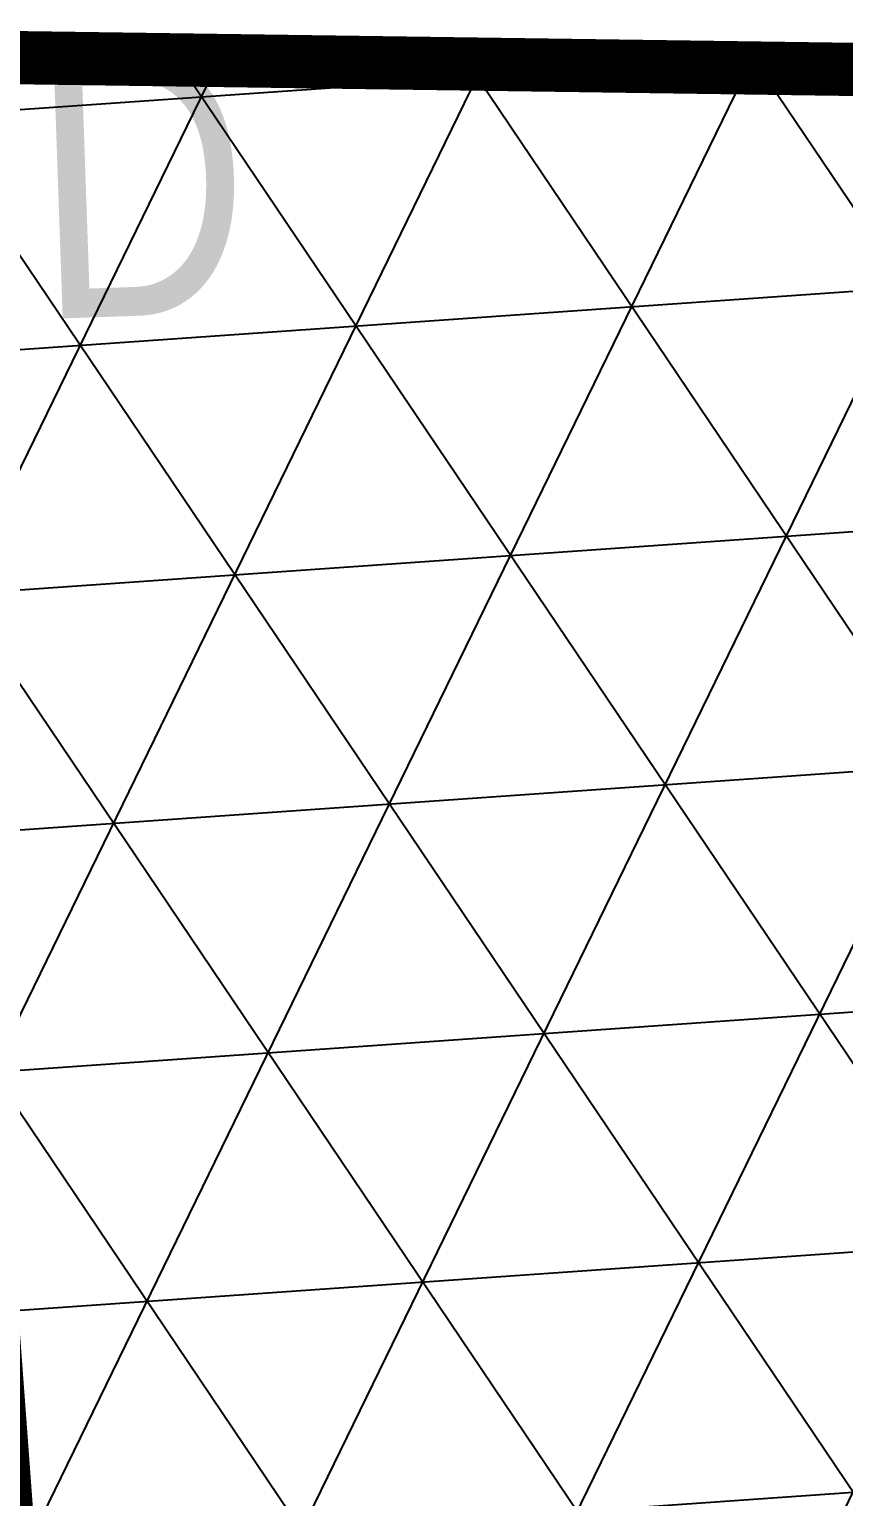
# Model space of a CAD drawing. Header units: millimetres. Extents: x 50357 to 985146, y 723188 to 1803594.
# Drawn here: x 832253.33 to 832260.99, y 818135.06 to 818148.84 of the extents above; entities that cross this region are included whole.
import ezdxf

# ---------------------------------------------------------------- set-up
doc = ezdxf.new("R2010")
doc.units = ezdxf.units.MM
doc.header["$LTSCALE"] = 3
doc.header["$MEASUREMENT"] = 0
doc.linetypes.add('DIVIDE', pattern=[1.25, 0.5, -0.25, 0, -0.25, 0, -0.25])
doc.layers.add('-Section line', color=7, linetype='Continuous')
doc.layers.add('00-TITLEBOX', color=7, linetype='Continuous')
doc.styles.add('Style-Arial', font='arial.ttf', dxfattribs={"width": 0.8, "height": 5})

msp = doc.modelspace()

# ---------------------------------------------------------------- hatches: boundary and pattern name
h = msp.add_hatch()
h.set_pattern_fill('NET3', color=256, scale=18)
h.set_pattern_definition([(3.998908534025935, (832254.3559558268, 818100.796361982), (-0.1569093085363482, 2.244522102563181), []), (63.99890853402593, (832254.3559558268, 818100.796361982), (-2.022267814443551, 0.9863736039988629), []), (123.9989085340259, (832254.3559558268, 818100.796361982), (-1.865358505907202, -1.258148498564318), [])])
h.paths.add_polyline_path([(832252.1045013078, 818148.587566799), (832294.7346455968, 818147.9873995611), (832295.3132719749, 818140.1831279526), (832295.0436438642, 818140.1631413137), (832295.0436529801, 818140.1631320406), (832288.5286726904, 818139.6801800532), (832289.2681160888, 818129.7047792765), (832293.726630468, 818130.0352741701), (832293.7451808132, 818129.7791558478), (832295.8021363328, 818129.9316577296), (832296.4136061188, 818121.6833979678), (832295.2212652689, 818121.5950154979), (832294.774251902, 818121.0764251277), (832287.8748444084, 818120.5649949126), (832287.3846951452, 818128.5395830822), (832284.1308079774, 818128.2983832111), (832284.5497554047, 818122.6466071901), (832282.2677545405, 818122.4774500313), (832282.2136861697, 818123.2006721093), (832278.195864822, 818122.9028441869), (832278.460139041, 818119.337676145), (832285.2706630968, 818119.8425177169), (832285.3812765266, 818118.350297041), (832296.5990164038, 818119.1818313235), (832297.1933013159, 818111.1653528449), (832255.1104237225, 818108.0434859325), (832254.1454375671, 818121.0590722546), (832262.2058298739, 818121.656034785), (832262.1745603693, 818122.0778351502), (832268.0295908969, 818122.511465886), (832268.2400264422, 818119.6725267163), (832272.1567472207, 818119.9628603861), (832271.8115084379, 818124.6202760355), (832253.9796225644, 818123.298080674), (832253.6750141094, 818127.4061766563), (832259.0453243426, 818127.8042601479), (832258.6555705576, 818133.0621992035), (832254.2888725706, 818132.7385180222), (832254.556424225, 818129.1477645466), (832253.5521578856, 818129.0733215767)])

# ---------------------------------------------------------------- linework, layer by layer
at = {"layer": '00-TITLEBOX', "color": 96, "linetype": 'DIVIDE', "ltscale": 100, "const_width": 0.5}
for points in [[(832252.1045013078, 818148.587566799), (832294.7346455968, 818147.9873995611)], [(832297.1933013159, 818111.1653528449), (832255.1104237225, 818108.0434859325), (832254.1454375671, 818121.0590722546), (832262.2058298739, 818121.656034785), (832262.1745603693, 818122.0778351502), (832268.0295908969, 818122.511465886), (832268.2400264422, 818119.6725267163), (832272.1567472207, 818119.9628603861), (832271.8115084379, 818124.6202760355), (832253.9796225644, 818123.298080674), (832253.6750141094, 818127.4061766563), (832259.0453243426, 818127.8042601479), (832258.6555705576, 818133.0621992035), (832254.2888725706, 818132.7385180222), (832254.556424225, 818129.1477645466), (832253.5521578856, 818129.0733215767), (832252.1045013078, 818148.587566799)]]:
    msp.add_lwpolyline(points, dxfattribs=at)

# ---------------------------------------------------------------- texts
at = {"layer": '-Section line', "linetype": 'Continuous', "lineweight": 13, "insert": (832253.330445905, 818148.6132551678), "char_height": 2.5, "width": 2.349669971288268, "attachment_point": 1, "rotation": 2, "style": 'Style-Arial'}
msp.add_mtext('D', dxfattribs=at)

doc.saveas('drawing.dxf')
